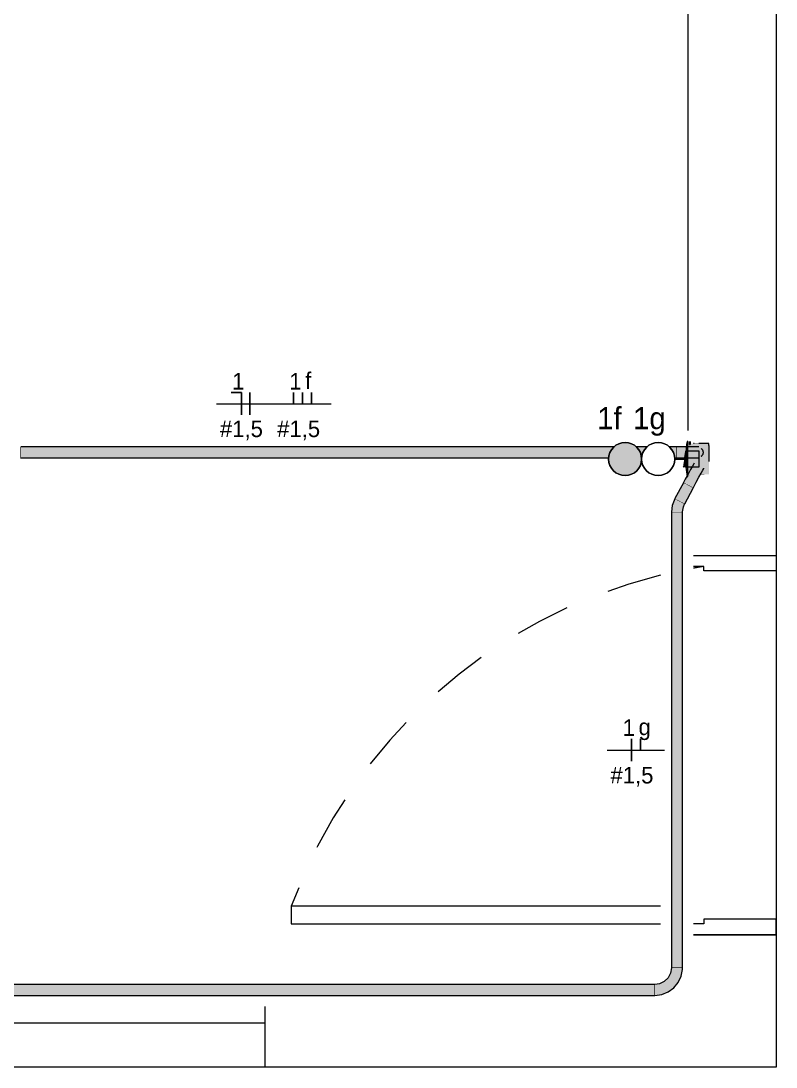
# Model space of a CAD drawing. Header units: metres. Extents: x 42.2 to 73.1, y -1.3 to 59.8.
# Drawn here: x 51.403 to 53.116, y 51.902 to 54.274 of the extents above; entities that cross this region are included whole.
import ezdxf

# ---------------------------------------------------------------- set-up
doc = ezdxf.new("R2010")
doc.units = ezdxf.units.M
doc.linetypes.add('Hidden 1_5', pattern=[0.0022, 0.0015, -0.0007])
doc.linetypes.add('IMPORT-HIDDEN2 _4_', pattern=[0.1875, 0.125, -0.0625])
for name, color, linetype, lineweight in [('A-ANNO-NOTE', 7, 'Continuous', 18), ('A-DETL', 7, 'Hidden 1_5', 18), ('A-GENM', 7, 'Continuous', 18), ('ARQ-ELEV6', 7, 'Continuous', 18), ('ARQ-PAR', 7, 'Continuous', 18), ('ARQ-POR', 7, 'Continuous', 18), ('E-LITE', 7, 'Continuous', 50), ('E-LITE-EQPM-IDEN', 7, 'Continuous', 9), ('E-LITE-IDEN', 7, 'Continuous', 9), ('E-POWR-CNDT', 7, 'Continuous', 35)]:
    doc.layers.add(name, color=color, linetype=linetype, lineweight=lineweight)
doc.layers.add('BASE ELETRICO__dwg', color=7, linetype='Continuous', lineweight=18, true_color=0x767676)
doc.styles.add('Century Gothic', font='GOTHIC.TTF', dxfattribs={"height": 0.05})
doc.styles.add('Century Gothic_2', font='GOTHIC.TTF', dxfattribs={"height": 0.0375})

# ---------------------------------------------------------------- blocks, each defined once
blk = doc.blocks.new('BASE ELETRICO__dwg-8227098-PLANTA BAIXA - TÉRREO')
at = {"color": 252, "lineweight": 18, "true_color": 0x8e8e8e}
blk.add_line((52.9284, 52.2018), (53.0658, 52.2018), dxfattribs=at)
at = {"layer": 'ARQ-ELEV6', "color": 252, "true_color": 0x8e8e8e}
for p, q in [((51.9558, 52.0393), (51.9558, 51.9018)), ((50.0558, 52.0018), (51.9558, 52.0018)), ((53.1158, 51.9018), (49.4309, 51.9018))]:
    blk.add_line(p, q, dxfattribs=at)
at = {"layer": 'ARQ-PAR', "color": 252, "true_color": 0x8e8e8e}
for p, q in [((53.1158, 59.8051), (53.1158, 51.9018)), ((52.9284, 53.0618), (53.1158, 53.0618)), ((53.1158, 52.2018), (52.9284, 52.2018))]:
    blk.add_line(p, q, dxfattribs=at)
at = {"layer": 'ARQ-PAR', "color": 252, "true_color": 0x8e8e8e, "flags": 128}
blk.add_lwpolyline([(52.8158, 55.9518), (52.9158, 55.9518), (52.9158, 53.3448)], dxfattribs=at)
at = {"layer": 'ARQ-POR', "color": 252, "true_color": 0x8e8e8e}
blk.add_line((52.8534, 52.2668), (52.0159, 52.2668), dxfattribs=at)
at = {"layer": 'ARQ-POR', "color": 252, "true_color": 0x8e8e8e, "flags": 128}
for points in [[(52.9284, 53.0618), (53.1158, 53.0618), (53.1158, 53.0268)], [(53.1158, 53.0268), (52.9517, 53.0268), (52.9517, 53.0368), (52.9284, 53.0368)], [(52.0159, 52.2668), (52.0159, 52.2268), (52.8534, 52.2268)], [(53.1158, 52.2368), (52.9516, 52.2368), (52.9516, 52.2268), (52.9284, 52.2268)], [(52.9284, 52.2018), (53.1158, 52.2018), (53.1158, 52.2368)]]:
    blk.add_lwpolyline(points, dxfattribs=at)
at = {"layer": 'ARQ-POR', "color": 252, "linetype": 'IMPORT-HIDDEN2 _4_', "true_color": 0x8e8e8e}
for start, end in [(99.0831, 100.2175), (103.8821, 159.8177)]:
    blk.add_arc((53.1409, 51.8533), 1.1986, start, end, dxfattribs=at)
blk = doc.blocks.new('x_ Módulo de Tecla Interrupor não listavel 5_2 teclas - x_ Módulo de Tecla Interrupor não listavel 5_2 teclas-8295851-PLANTA BAIXA - TÉRREO')
at = {"layer": 'E-LITE', "lineweight": 18, "true_color": 0xfbfbfb}
blk.add_hatch(color=7, dxfattribs=at).paths.add_polyline_path([(-0.0185, 0.0045), (-0.0182, 0.0037), (0, 0.0051), (0.0027, 0.0051), (0.0025, 0.008), (-0.0167, 0.011), (-0.0176, 0.0107), (-0.0185, 0.009), (-0.0185, 0.0051)])
blk = doc.blocks.new('1_b_2 Interruptores_Conjuto 4x2 - b_ 1 Tecla Simples _ 1 Paralelo-8297140-PLANTA BAIXA - TÉRREO')
at = {"layer": 'A-GENM', "linetype": 'Hidden 1_5', "true_color": 0xfbfbfb}
h = blk.add_hatch(color=7, dxfattribs=at)
h.paths.add_polyline_path([(-0.0394, 0.002), (-0.0354, 0), (0.0026, 0.0001), (0.0025, 0.0049), (0, 0.0051), (-0.0381, 0.0021)])
h.paths.add_polyline_path([(0.0273, 0.003), (0.0275, 0), (0.0395, 0), (0.0395, 0.002), (0.0274, 0.003)])
at = {"layer": 'A-DETL'}
for p, q in [((-0.0395, 0.002), (-0.0395, 0)), ((-0.0395, 0), (-0.0355, 0)), ((0.0026, 0), (0.0273, 0))]:
    blk.add_line(p, q, dxfattribs=at)
blk.add_arc((0, -0.2479), 0.253, 83.7979, 89.3775, dxfattribs=at)
at = {"layer": 'A-GENM'}
for p, q in [((-0.0354, 0), (0, 0)), ((0, 0), (0.0026, 0)), ((0.0395, 0), (0.0395, 0.002)), ((0.0274, 0), (0.0395, 0))]:
    blk.add_line(p, q, dxfattribs=at)
for start, end in [(89.3887, 98.9581), (81.0302, 83.7867)]:
    blk.add_arc((0, -0.2479), 0.253, start, end, dxfattribs=at)
blk = doc.blocks.new('PVC Corrugado Amarelo_Caixa de Luz 4x2 - PVC Corrugado Amarelo_Caixa de Luz 4x2-V18-PLANTA BAIXA - TÉRREO')
at = {"layer": 'E-POWR-CNDT', "linetype": 'Hidden 1_5', "lineweight": 18, "true_color": 0xffff00}
h = blk.add_hatch(color=2, dxfattribs=at)
h.paths.add_polyline_path([(-0.031, 0.0445), (-0.0313, 0.0475), (-0.035, 0.0474), (-0.0349, 0.0058), (-0.031, 0.0058), (-0.031, 0.0396)])
h.paths.add_polyline_path([(-0.031, 0.0028), (-0.035, 0.0028), (-0.0349, 0), (-0.031, 0)])
h = blk.add_hatch(color=2, dxfattribs=at)
h.paths.add_polyline_path([(0.031, 0.0475), (-0.031, 0.0475), (-0.031, 0.0058), (-0.0274, 0.0058), (-0.0272, 0.0188), (-0.0275, 0.0251), (-0.0269, 0.0285), (-0.0252, 0.0321), (-0.0235, 0.0341), (-0.0211, 0.0359), (-0.0177, 0.0371), (-0.015, 0.0375), (-0.0118, 0.0371), (-0.0081, 0.0353), (-0.006, 0.0336), (-0.0038, 0.0303), (-0.0028, 0.0274), (-0.0027, 0.0236), (-0.0028, 0.0207), (-0.0027, 0.0153), (-0.0025, 0.0058), (0.0247, 0.0058), (0.0142, 0.0115), (0.0087, 0.0142), (0.006, 0.0163), (0.0039, 0.0194), (0.0029, 0.0218), (0.0025, 0.025), (0.0031, 0.0287), (0.0048, 0.0321), (0.0066, 0.0342), (0.0092, 0.036), (0.0124, 0.0372), (0.015, 0.0375), (0.0184, 0.037), (0.0221, 0.0352), (0.0243, 0.0338), (0.0287, 0.0316), (0.031, 0.0305), (0.031, 0.0445)])
h.paths.add_polyline_path([(0.031, 0.0017), (0.0307, 0.0024), (0.0296, 0.0028), (-0.0025, 0.0028), (-0.0025, 0), (0.031, 0)])
h.paths.add_polyline_path([(-0.0274, 0), (-0.0276, 0.0028), (-0.031, 0.0028), (-0.031, 0), (-0.0274, 0)])
for points in [[(-0.0121, 0.0478), (-0.0121, 0.048), (-0.0155, 0.048), (-0.0155, 0.0475), (-0.0121, 0.0475)], [(0, 0.0475), (0, 0.048), (-0.0121, 0.0478), (-0.0121, 0.0475), (-0.0032, 0.0475)], [(0.0121, 0.0476), (0.0121, 0.048), (0, 0.048), (0, 0.0475), (0.0121, 0.0475)], [(0.0155, 0.048), (0.0121, 0.048), (0.0121, 0.0475), (0.0155, 0.0475)], [(-0.035, 0.0276), (-0.035, 0.0371), (-0.0355, 0.0371), (-0.0355, 0.025), (-0.035, 0.025)], [(-0.035, 0.025), (-0.0355, 0.025), (-0.0355, 0.0129), (-0.035, 0.0129), (-0.035, 0.0224)], [(0.0355, 0.0358), (0.0355, 0.0371), (0.035, 0.0371), (0.035, 0.0284), (0.0355, 0.0282), (0.0355, 0.0348)], [(-0.0371, 0.0028), (-0.0371, 0.0058), (-0.0395, 0.0058), (-0.0395, 0.0028), (-0.0389, 0.0028)], [(-0.031, 0.0058), (-0.0371, 0.0058), (-0.0368, 0.0028), (-0.031, 0.0028)], [(0.0301, 0.0028), (0.0238, 0.0058), (0, 0.0058), (0, 0.0028), (0.03, 0.0028)]]:
    blk.add_hatch(color=2, dxfattribs=at).paths.add_polyline_path(points)
h = blk.add_hatch(color=2, dxfattribs=at)
h.paths.add_polyline_path([(0.035, 0.0347), (0.0349, 0.0475), (0.031, 0.0475), (0.0313, 0.0303), (0.035, 0.0286), (0.035, 0.0338)])
h.paths.add_polyline_path([(0.035, 0), (0.0349, 0.0003), (0.031, 0.0023), (0.0313, 0), (0.0349, 0)])
h = blk.add_hatch(color=2, dxfattribs=at)
h.paths.add_polyline_path([(0, 0.0042), (0, 0.0058), (-0.0025, 0.0058), (-0.0025, 0.0028), (0, 0.0028), (0, 0.0031)])
h.paths.add_polyline_path([(-0.0274, 0.0058), (-0.031, 0.0058), (-0.031, 0.0028), (-0.0274, 0.0028), (-0.0274, 0.0052)])
at = {"layer": 'A-DETL'}
blk.add_line((0.0371, 0.0028), (0.0371, 0.0028), dxfattribs=at)
blk.add_arc((-0.015, 0.025), 0.01, 30, 150, dxfattribs=at)
at = {"layer": 'E-POWR-CNDT', "lineweight": 18}
for p, q in [((-0.035, 0.0475), (-0.035, 0.025)), ((-0.031, 0.0475), (-0.035, 0.0475)), ((-0.031, 0.0475), (0.0052, 0.0475)), ((-0.016, 0.048), (-0.016, 0.0475)), ((-0.0122, 0.048), (-0.016, 0.048)), ((-0.0125, 0.048), (-0.0125, 0.0475)), ((0, 0.048), (-0.0125, 0.048)), ((0.0056, 0.048), (0, 0.048)), ((-0.035, 0.0375), (-0.0355, 0.0375)), ((-0.035, 0.0375), (-0.0355, 0.0375)), ((-0.0355, 0.0375), (-0.0355, 0.025)), ((-0.0355, 0.0375), (-0.0355, 0.0371)), ((-0.0371, 0.0058), (-0.0395, 0.0058)), ((-0.0395, 0.0028), (-0.0371, 0.0028)), ((-0.0327, 0.0058), (-0.0371, 0.0058)), ((-0.0371, 0.0028), (-0.0327, 0.0028)), ((-0.0355, 0.0142), (-0.0355, 0.0125)), ((-0.0355, 0.0129), (-0.0355, 0.0125))]:
    blk.add_line(p, q, dxfattribs=at)
blk = doc.blocks.new('x_ Módulo de Tecla Interrupor não listavel 6_2 teclas - x_ Módulo de Tecla Interrupor não listavel 6_2 teclas-8295853-PLANTA BAIXA - TÉRREO')
at = {"layer": 'A-DETL'}
for p, q in [((-0.0185, 0.0036), (-0.0185, 0.0028)), ((-0.0185, 0.0028), (0.0025, 0.0028)), ((0.0025, 0.0028), (0.0185, 0.0028)), ((0.0169, 0.0058), (0.0028, 0.008)), ((0.0185, 0.0028), (0.0185, 0.004))]:
    blk.add_line(p, q, dxfattribs=at)
for start, end in [(360, 83.7362), (13.956, 69.7802)]:
    blk.add_arc((0.0167, 0.004), 0.00178, start, end, dxfattribs=at)
at = {"layer": 'E-LITE', "lineweight": 18}
blk.add_arc((-0.0165, 0.009), 0.002, 95.1429, 180, dxfattribs=at)
blk.add_arc((-0.0165, 0.009), 0.002, 95.1429, 180, dxfattribs=at)
blk = doc.blocks.new('Fiação_Tags Lighting Fixture - 4_ 3R-3746622-PLANTA BAIXA - TÉRREO')
at = {"layer": 'E-LITE-EQPM-IDEN', "lineweight": 25}
for p, q in [((-0.000821, -0.001642), (-0.000821, -0.002653)), ((0.000008, -0.001642), (0.000008, -0.002653)), ((0.000836, -0.001642), (0.000836, -0.002653))]:
    blk.add_line(p, q, dxfattribs=at)
at = {"layer": 'E-LITE-EQPM-IDEN'}
blk.add_line((-0.002595, -0.002653), (0.002595, -0.002653), dxfattribs=at)
blk = doc.blocks.new('Fiação_Tags Lighting Fixture - 1_ FN-3746626-PLANTA BAIXA - TÉRREO')
at = {"layer": 'E-LITE-EQPM-IDEN', "color": 5, "lineweight": 25, "true_color": 0x0000ff}
for p, q in [((-0.001283, -0.001642), (-0.000345, -0.001642)), ((-0.000345, -0.001642), (-0.000345, -0.003664))]:
    blk.add_line(p, q, dxfattribs=at)
at = {"layer": 'E-LITE-EQPM-IDEN', "color": 1, "lineweight": 25, "true_color": 0xff0000}
blk.add_line((0.000434, -0.001642), (0.000434, -0.003658), dxfattribs=at)
at = {"layer": 'E-LITE-EQPM-IDEN'}
blk.add_line((-0.002595, -0.002653), (0.002595, -0.002653), dxfattribs=at)
blk = doc.blocks.new('Fiação_Tags Lighting Fixture - 2_ FR-3746630-PLANTA BAIXA - TÉRREO')
at = {"layer": 'E-LITE-EQPM-IDEN', "color": 1, "lineweight": 25, "true_color": 0xff0000}
blk.add_line((-0.000387, -0.001636), (-0.000387, -0.003658), dxfattribs=at)
at = {"layer": 'E-LITE-EQPM-IDEN', "lineweight": 25}
blk.add_line((0.000442, -0.001642), (0.000442, -0.002653), dxfattribs=at)
at = {"layer": 'E-LITE-EQPM-IDEN'}
blk.add_line((-0.002595, -0.002653), (0.002595, -0.002653), dxfattribs=at)

msp = doc.modelspace()

# ---------------------------------------------------------------- hatches: boundary and pattern name
at = {"layer": 'A-ANNO-NOTE'}
msp.add_hatch(color=256, dxfattribs=at).paths.add_polyline_path([(52.7733, 53.2428), (52.7753, 53.2429), (52.7811, 53.2436), (52.7849, 53.2447), (52.7903, 53.2469), (52.7953, 53.25), (52.7984, 53.2525), (52.8012, 53.2552), (52.8048, 53.2599), (52.8076, 53.2651), (52.809, 53.2687), (52.8103, 53.2745), (52.8108, 53.2803), (52.8105, 53.2846), (52.81, 53.2881), (52.8088, 53.2923), (52.8067, 53.2974), (52.8036, 53.3024), (52.8004, 53.3062), (52.7984, 53.3082), (52.7937, 53.3118), (52.7886, 53.3146), (52.7849, 53.316), (52.7792, 53.3174), (52.7733, 53.3178), (52.7705, 53.3177), (52.7655, 53.317), (52.7617, 53.316), (52.7563, 53.3137), (52.7513, 53.3107), (52.7463, 53.3063), (52.7444, 53.3042), (52.7419, 53.3008), (52.7389, 53.2953), (52.737, 53.2894), (52.7363, 53.2862), (52.7358, 53.2803), (52.7359, 53.2784), (52.7366, 53.2725), (52.7376, 53.2687), (52.7399, 53.2633), (52.743, 53.2583), (52.7454, 53.2552), (52.7482, 53.2525), (52.7529, 53.2489), (52.758, 53.2461), (52.7617, 53.2447), (52.7674, 53.2433), (52.7713, 53.2429)])
at = {"layer": 'E-POWR-CNDT', "true_color": 0xffff00}
for points in [[(51.4026, 53.2828), (51.4026, 53.3078), (51.4016, 53.3078), (51.4016, 53.2828)], [(52.8898, 53.2828), (52.8908, 53.2828), (52.8908, 53.2953), (52.8898, 53.2953), (52.8898, 53.2832)], [(52.8908, 53.2953), (52.9533, 53.2953), (52.9529, 53.2986), (52.951, 53.3024), (52.9495, 53.3043), (52.9468, 53.3063), (52.944, 53.3074), (52.9393, 53.3078), (52.9287, 53.3075), (52.9144, 53.3077), (52.8998, 53.3075), (52.8908, 53.3078), (52.8908, 53.2986)], [(52.9408, 53.2828), (52.9461, 53.2841), (52.9479, 53.2851), (52.9499, 53.2868), (52.9516, 53.2891), (52.9529, 53.2921), (52.9533, 53.2953), (52.8908, 53.2953), (52.8908, 53.2828), (52.9048, 53.2831), (52.9292, 53.2829), (52.9389, 53.2831), (52.9394, 53.283)], [(52.9171, 53.2213), (52.9467, 53.2763), (52.9437, 53.2775), (52.9399, 53.2777), (52.9367, 53.2771), (52.9335, 53.2753), (52.9311, 53.2731), (52.9291, 53.2699), (52.9251, 53.2617), (52.9175, 53.2482), (52.9086, 53.2315), (52.9061, 53.2273), (52.917, 53.2214)], [(52.9281, 53.2154), (52.9343, 53.2277), (52.9463, 53.2493), (52.9507, 53.2578), (52.952, 53.2599), (52.9531, 53.2639), (52.9532, 53.2665), (52.9524, 53.2697), (52.9509, 53.2725), (52.9494, 53.2744), (52.9466, 53.2762), (52.9171, 53.2213), (52.9277, 53.2156)], [(52.8974, 53.1849), (52.9166, 53.2204), (52.9055, 53.2262), (52.8864, 53.1909), (52.8946, 53.1865)], [(52.9166, 53.2204), (52.917, 53.2214), (52.9059, 53.2271), (52.9056, 53.2264), (52.915, 53.2213)], [(52.9276, 53.2145), (52.9281, 53.2154), (52.9171, 53.2213), (52.9166, 53.2204), (52.9272, 53.2147)], [(52.9084, 53.179), (52.9276, 53.2145), (52.9166, 53.2204), (52.8974, 53.1849), (52.908, 53.1792)], [(52.8998, 53.1603), (52.9034, 53.1603), (52.9047, 53.1698), (52.9079, 53.1781), (52.8859, 53.19), (52.8802, 53.1745), (52.8784, 53.1603), (52.8998, 53.1603)], [(52.9079, 53.1781), (52.9084, 53.179), (52.8863, 53.1907), (52.8859, 53.19), (52.9076, 53.1783)], [(52.9016, 53.1593), (52.9034, 53.1593), (52.9033, 53.1603), (52.8784, 53.1603), (52.8784, 53.1593), (52.9009, 53.1593)], [(52.8784, 52.1278), (52.8909, 52.1278), (52.8909, 53.1593), (52.8784, 53.1593), (52.8784, 52.1475)], [(52.8998, 52.1278), (52.9034, 52.1278), (52.9034, 53.1593), (52.8909, 53.1593), (52.8909, 52.1278), (52.8972, 52.1278)], [(52.8409, 52.0643), (52.8531, 52.0655), (52.8649, 52.0691), (52.8757, 52.0749), (52.8855, 52.0831), (52.8929, 52.0921), (52.8987, 52.1029), (52.9022, 52.1146), (52.9034, 52.1268), (52.8784, 52.1268), (52.8769, 52.1164), (52.8728, 52.1073), (52.8675, 52.1003), (52.8597, 52.0944), (52.8507, 52.0906), (52.8409, 52.0891), (52.8409, 52.0648)], [(52.9018, 52.1268), (52.9034, 52.1268), (52.9034, 52.1278), (52.8784, 52.1278), (52.8787, 52.1268), (52.9018, 52.1268)], [(50.5105, 52.0768), (52.8399, 52.0768), (52.8399, 52.0893), (49.4219, 52.0893), (49.4219, 52.0768), (49.8152, 52.0768)], [(52.8399, 52.0643), (52.8409, 52.0643), (52.8409, 52.0893), (52.8399, 52.0891), (52.8399, 52.0648)], [(49.4219, 52.0643), (50.5105, 52.0643), (52.8399, 52.0643), (52.8399, 52.0768), (49.4219, 52.0768), (49.4219, 52.0648)]]:
    msp.add_hatch(color=2, dxfattribs=at).paths.add_polyline_path(points)
h = msp.add_hatch(color=2, dxfattribs=at)
h.paths.add_polyline_path([(52.8898, 53.2953), (52.8898, 53.3078), (52.8738, 53.3078), (52.8772, 53.3042), (52.8798, 53.3008), (52.8827, 53.2953), (52.8841, 53.2953)])
h.paths.add_polyline_path([(51.4026, 53.2953), (52.739, 53.2956), (52.7408, 53.2989), (52.743, 53.3024), (52.7463, 53.3063), (52.7478, 53.3078), (51.4026, 53.3078), (51.4026, 53.2986)])
h.paths.add_polyline_path([(52.8139, 53.2953), (52.8149, 53.2974), (52.818, 53.3024), (52.8212, 53.3062), (52.8228, 53.3078), (52.7988, 53.3078), (52.8022, 53.3042), (52.8048, 53.3008), (52.8077, 53.2953), (52.8139, 53.2953)])
h = msp.add_hatch(color=2, dxfattribs=at)
h.paths.add_polyline_path([(51.4026, 53.2828), (52.7359, 53.2828), (52.7366, 53.2881), (52.7378, 53.2924), (52.7389, 53.2953), (51.4026, 53.2953), (51.4026, 53.2833)])
h.paths.add_polyline_path([(52.8898, 53.2828), (52.8898, 53.2953), (52.8827, 53.2953), (52.884, 53.2919), (52.8853, 53.2862), (52.8858, 53.2828), (52.8861, 53.2828)])
h.paths.add_polyline_path([(52.8109, 53.2828), (52.8116, 53.2881), (52.8128, 53.2923), (52.8139, 53.2953), (52.8077, 53.2953), (52.8097, 53.2892), (52.8103, 53.2862), (52.8108, 53.2828)])
h = msp.add_hatch(color=2, dxfattribs=at)
h.paths.add_polyline_path([(52.8908, 53.2953), (52.8908, 53.3074), (52.8898, 53.3073), (52.8898, 53.2953)])
h.paths.add_polyline_path([(52.8908, 53.3074), (52.8908, 53.3078), (52.8898, 53.3078), (52.8898, 53.3074), (52.8908, 53.3074)])

# ---------------------------------------------------------------- linework, layer by layer
at = {"layer": 'A-ANNO-NOTE', "lineweight": 9}
for p, q in [((52.9158, 53.2616), (52.9158, 53.2991)), ((52.9158, 53.2991), (52.9408, 53.2991)), ((52.9408, 53.2991), (52.9408, 53.2616)), ((52.8858, 53.2803), (52.9158, 53.2803)), ((52.9408, 53.2616), (52.9158, 53.2616))]:
    msp.add_line(p, q, dxfattribs=at)
for centre in [(52.7733, 53.2803), (52.8483, 53.2803)]:
    msp.add_circle(centre, 0.0375, dxfattribs=at)
for centre, start, end in [((52.7733, 53.2803), 90, 270), ((52.7733, 53.2803), 270, 90), ((52.8483, 53.2803), 90, 270), ((52.8483, 53.2803), 270, 90)]:
    msp.add_arc(centre, 0.0375, start, end, dxfattribs=at)
at = {"layer": 'E-POWR-CNDT', "color": 57, "lineweight": 18, "true_color": 0x808040}
for p, q in [((52.7478, 53.3078), (51.4026, 53.3078)), ((52.8228, 53.3078), (52.7988, 53.3078)), ((52.8898, 53.3078), (52.8738, 53.3078)), ((52.8908, 53.3078), (52.8898, 53.3078)), ((51.4016, 53.2828), (51.4026, 53.2828)), ((51.4026, 53.2828), (52.7359, 53.2828)), ((52.8857, 53.2828), (52.8898, 53.2828)), ((52.8898, 53.2828), (52.8908, 53.2828)), ((52.9056, 53.2264), (52.8864, 53.1909)), ((52.9061, 53.2273), (52.9056, 53.2264)), ((52.9084, 53.179), (52.9276, 53.2145)), ((52.9276, 53.2145), (52.9281, 53.2154)), ((52.8864, 53.1909), (52.8859, 53.19)), ((52.9079, 53.1781), (52.9084, 53.179)), ((52.8784, 53.1603), (52.8784, 53.1593)), ((52.8784, 53.1593), (52.8784, 52.1278)), ((52.9034, 53.1593), (52.9034, 53.1603)), ((52.9034, 52.1278), (52.9034, 53.1593)), ((52.8784, 52.1278), (52.8784, 52.1268)), ((52.9034, 52.1268), (52.9034, 52.1278)), ((52.8399, 52.0893), (49.4219, 52.0893)), ((52.8409, 52.0893), (52.8399, 52.0893)), ((49.4219, 52.0643), (52.8399, 52.0643)), ((52.8399, 52.0643), (52.8409, 52.0643))]:
    msp.add_line(p, q, dxfattribs=at)
at = {"layer": 'E-POWR-CNDT', "color": 57, "lineweight": 18, "true_color": 0x808040, "flags": 128}
for points in [[(52.9408, 53.3078), (52.9388, 53.3078), (52.9331, 53.3078), (52.924, 53.3078), (52.9124, 53.3078), (52.899, 53.3078), (52.8908, 53.3078)], [(52.8908, 53.2828), (52.9047, 53.2828), (52.9175, 53.2828), (52.9282, 53.2828), (52.9359, 53.2828), (52.9401, 53.2828), (52.9408, 53.2828)], [(52.9298, 53.2713), (52.9289, 53.2695), (52.9261, 53.2645), (52.9218, 53.2565), (52.9163, 53.2462), (52.9099, 53.2345), (52.9061, 53.2273)], [(52.9281, 53.2154), (52.9346, 53.2276), (52.9407, 53.2389), (52.9458, 53.2483), (52.9495, 53.2551), (52.9515, 53.2588), (52.9518, 53.2594)], [(52.8859, 53.19), (52.8803, 53.1753), (52.8784, 53.1603)], [(52.9034, 53.1603), (52.9054, 53.1723), (52.9079, 53.1781)], [(52.8409, 52.0643), (52.8565, 52.0663), (52.8711, 52.0721), (52.8838, 52.0813), (52.8937, 52.0934), (52.9004, 52.1076), (52.9033, 52.123), (52.9034, 52.1268)], [(52.8784, 52.1268), (52.8765, 52.1149), (52.8708, 52.1041), (52.862, 52.0958), (52.851, 52.0907), (52.8409, 52.0893)]]:
    msp.add_lwpolyline(points, dxfattribs=at)

# ---------------------------------------------------------------- block references
at = {"layer": 'A-DETL'}
for name, rotation in [('1_b_2 Interruptores_Conjuto 4x2 - b_ 1 Tecla Simples _ 1 Paralelo-8297140-PLANTA BAIXA - TÉRREO', 89.99999999999984), ('PVC Corrugado Amarelo_Caixa de Luz 4x2 - PVC Corrugado Amarelo_Caixa de Luz 4x2-V18-PLANTA BAIXA - TÉRREO', 269.9999999999989), ('x_ Módulo de Tecla Interrupor não listavel 6_2 teclas - x_ Módulo de Tecla Interrupor não listavel 6_2 teclas-8295853-PLANTA BAIXA - TÉRREO', 89.99999999999967)]:
    msp.add_blockref(name, (52.9158, 53.2803), dxfattribs=dict(at, rotation=rotation))
at = {"layer": 'BASE ELETRICO__dwg', "color": 252, "true_color": 0x8e8e8e}
msp.add_blockref('BASE ELETRICO__dwg-8227098-PLANTA BAIXA - TÉRREO', (0, 0), dxfattribs=at)
at = {"layer": 'E-LITE', "lineweight": 18, "rotation": 89.99999999999967}
msp.add_blockref('x_ Módulo de Tecla Interrupor não listavel 5_2 teclas - x_ Módulo de Tecla Interrupor não listavel 5_2 teclas-8295851-PLANTA BAIXA - TÉRREO', (52.9158, 53.2803), dxfattribs=at)
at = {"layer": 'E-LITE-EQPM-IDEN', "xscale": 24.99999999999999, "yscale": 24.99999999999999, "zscale": 24.99999999999999}
for name, p in [('Fiação_Tags Lighting Fixture - 1_ FN-3746626-PLANTA BAIXA - TÉRREO', (51.9114, 53.4721)), ('Fiação_Tags Lighting Fixture - 4_ 3R-3746622-PLANTA BAIXA - TÉRREO', (52.0412, 53.4721)), ('Fiação_Tags Lighting Fixture - 2_ FR-3746630-PLANTA BAIXA - TÉRREO', (52.7975, 52.6869))]:
    msp.add_blockref(name, p, dxfattribs=at)

# ---------------------------------------------------------------- texts
at = {"layer": 'E-LITE-EQPM-IDEN', "char_height": 0.0375, "attachment_point": 1, "style": 'Century Gothic_2'}
for s, insert, width in [('1', (51.8817, 53.4754), 0.036076), ('1', (52.0114, 53.4754), 0.036076), ('f', (52.0475, 53.4769), 0.020042), ('#1,5', (51.854, 53.3675), 0.136287), ('#1,5', (51.9838, 53.3675), 0.136287), ('1', (52.7677, 52.6902), 0.036076), ('g', (52.8038, 52.6917), 0.044093), ('#1,5', (52.74, 52.5823), 0.136287)]:
    msp.add_mtext(s, dxfattribs=dict(at, insert=insert, width=width))
at = {"layer": 'E-LITE-IDEN', "char_height": 0.05, "attachment_point": 1, "style": 'Century Gothic'}
for s, insert, width in [('1f', (52.7098, 53.3979), 0.07616), ('1g', (52.7911, 53.3979), 0.106224)]:
    msp.add_mtext(s, dxfattribs=dict(at, insert=insert, width=width))

doc.saveas('drawing.dxf')
